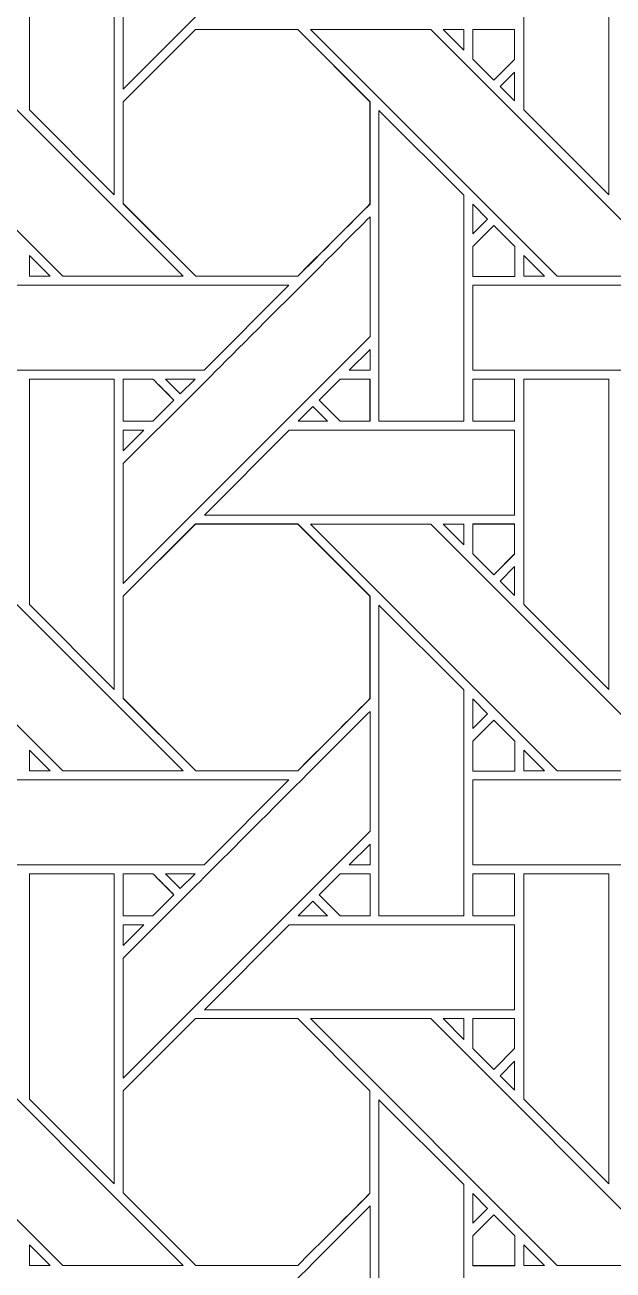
# Model space of a CAD drawing. Header units: inches. Extents: x 2.4 to 22.4, y -0.9 to 19.1.
# Drawn here: x 4.842 to 5.971, y 11.221 to 13.61 of the extents above; entities that cross this region are included whole.
import ezdxf

# ---------------------------------------------------------------- set-up
doc = ezdxf.new("R2010")
doc.units = ezdxf.units.IN
doc.header["$MEASUREMENT"] = 0
doc.layers.add('Design', color=7, linetype='Continuous', lineweight=0)

msp = doc.modelspace()

# ---------------------------------------------------------------- linework, layer by layer
at = {"layer": 'Design'}
for points, knots in [([(2.3829, 19.0948), (2.3829, 19.0948), (2.3829, -0.9052), (2.3829, -0.9052), (2.3829, -0.9052), (22.3829, -0.9052), (22.3829, -0.9052), (22.3829, -0.9052), (22.3829, 19.0948), (22.3829, 19.0948), (22.3829, 19.0948), (2.3829, 19.0948), (2.3829, 19.0948)], [0, 0, 0, 0, 1, 1, 1, 2, 2, 2, 3, 3, 3, 4, 4, 4, 4]), ([(3.3653, 18.1123), (3.3653, 18.1123), (3.3653, 0.0772), (3.3653, 0.0772), (3.3653, 0.0772), (21.4004, 0.0772), (21.4004, 0.0772), (21.4004, 0.0772), (21.4004, 18.1123), (21.4004, 18.1123), (21.4004, 18.1123), (3.3653, 18.1123), (3.3653, 18.1123)], [0, 0, 0, 0, 1, 1, 1, 2, 2, 2, 3, 3, 3, 4, 4, 4, 4]), ([(5.1661, 13.8522), (5.2074, 13.8933), (5.4477, 14.1338), (5.5042, 14.1903), (5.5042, 14.1903), (5.5042, 13.9603), (5.5042, 13.9603), (5.5042, 13.9603), (5.0306, 13.4866), (5.0306, 13.4866), (5.0306, 13.4866), (5.0306, 13.7167), (5.0306, 13.7167), (5.0306, 13.7167), (5.1661, 13.8522), (5.1661, 13.8522)], [0, 0, 0, 0, 1, 1, 1, 2, 2, 2, 3, 3, 3, 4, 4, 4, 5, 5, 5, 5]), ([(5.0134, 13.8788), (5.0134, 13.8788), (5.0134, 13.2837), (5.0134, 13.2837), (5.0134, 13.2837), (4.8505, 13.4466), (4.8505, 13.4466), (4.8505, 13.4466), (4.8505, 13.8788), (4.8505, 13.8788), (4.8505, 13.8788), (5.0134, 13.8788), (5.0134, 13.8788)], [0, 0, 0, 0, 1, 1, 1, 2, 2, 2, 3, 3, 3, 4, 4, 4, 4]), ([(5.9622, 13.8788), (5.9622, 13.8788), (5.9622, 13.2837), (5.9622, 13.2837), (5.9622, 13.2837), (5.7992, 13.4466), (5.7992, 13.4466), (5.7992, 13.4466), (5.7992, 13.8788), (5.7992, 13.8788), (5.7992, 13.8788), (5.9622, 13.8788), (5.9622, 13.8788)], [0, 0, 0, 0, 1, 1, 1, 2, 2, 2, 3, 3, 3, 4, 4, 4, 4]), ([(4.6719, 13.601), (4.6719, 13.601), (5.1456, 13.1273), (5.1456, 13.1273), (5.1456, 13.1273), (4.9146, 13.1273), (4.9146, 13.1273), (4.9146, 13.1273), (4.441, 13.601), (4.441, 13.601), (4.441, 13.601), (4.6719, 13.601), (4.6719, 13.601)], [0, 0, 0, 0, 1, 1, 1, 2, 2, 2, 3, 3, 3, 4, 4, 4, 4]), ([(5.1691, 13.601), (5.1691, 13.601), (5.3654, 13.601), (5.3654, 13.601), (5.3654, 13.601), (5.5041, 13.4623), (5.5041, 13.4623), (5.5041, 13.4623), (5.5041, 13.2661), (5.5041, 13.2661), (5.4863, 13.2482), (5.3744, 13.1364), (5.3654, 13.1274), (5.3654, 13.1274), (5.1697, 13.1274), (5.1697, 13.1274), (5.1697, 13.1274), (5.0304, 13.2667), (5.0304, 13.2667), (5.0304, 13.2667), (5.0304, 13.4623), (5.0304, 13.4623), (5.0304, 13.4623), (5.1691, 13.601), (5.1691, 13.601)], [0, 0, 0, 0, 1, 1, 1, 2, 2, 2, 3, 3, 3, 4, 4, 4, 5, 5, 5, 6, 6, 6, 7, 7, 7, 8, 8, 8, 8]), ([(5.0306, 13.4622), (5.0306, 13.4622), (5.1693, 13.601), (5.1693, 13.601), (5.1693, 13.601), (5.3655, 13.601), (5.3655, 13.601), (5.3655, 13.601), (5.5042, 13.4622), (5.5042, 13.4622), (5.5042, 13.4622), (5.5042, 13.266), (5.5042, 13.266), (5.4863, 13.2479), (5.3744, 13.1362), (5.3655, 13.1273), (5.3655, 13.1273), (5.1698, 13.1273), (5.1698, 13.1273), (5.1698, 13.1273), (5.0306, 13.2666), (5.0306, 13.2666), (5.0306, 13.2666), (5.0306, 13.4622), (5.0306, 13.4622)], [0, 0, 0, 0, 1, 1, 1, 2, 2, 2, 3, 3, 3, 4, 4, 4, 5, 5, 5, 6, 6, 6, 7, 7, 7, 8, 8, 8, 8]), ([(5.6207, 13.601), (5.6207, 13.601), (6.0943, 13.1273), (6.0943, 13.1273), (6.0943, 13.1273), (5.8633, 13.1273), (5.8633, 13.1273), (5.8633, 13.1273), (5.3897, 13.601), (5.3897, 13.601), (5.3897, 13.601), (5.6207, 13.601), (5.6207, 13.601)], [0, 0, 0, 0, 1, 1, 1, 2, 2, 2, 3, 3, 3, 4, 4, 4, 4]), ([(5.6842, 13.601), (5.6842, 13.601), (5.6842, 13.5611), (5.6842, 13.5611), (5.6842, 13.5611), (5.6448, 13.601), (5.6448, 13.601), (5.6448, 13.601), (5.6842, 13.601), (5.6842, 13.601)], [0, 0, 0, 0, 1, 1, 1, 2, 2, 2, 3, 3, 3, 3]), ([(5.7816, 13.601), (5.7816, 13.601), (5.7816, 13.5435), (5.7816, 13.5435), (5.7816, 13.5435), (5.7416, 13.5035), (5.7416, 13.5035), (5.7416, 13.5035), (5.7013, 13.5438), (5.7013, 13.5438), (5.7013, 13.5438), (5.7013, 13.601), (5.7013, 13.601), (5.7013, 13.601), (5.7816, 13.601), (5.7816, 13.601)], [0, 0, 0, 0, 1, 1, 1, 2, 2, 2, 3, 3, 3, 4, 4, 4, 5, 5, 5, 5]), ([(5.7418, 13.5034), (5.7418, 13.5034), (5.7014, 13.5438), (5.7014, 13.5438), (5.7014, 13.5438), (5.7014, 13.601), (5.7014, 13.601), (5.7014, 13.601), (5.7817, 13.601), (5.7817, 13.601), (5.7817, 13.601), (5.7817, 13.5434), (5.7817, 13.5434), (5.7817, 13.5434), (5.7418, 13.5034), (5.7418, 13.5034)], [0, 0, 0, 0, 1, 1, 1, 2, 2, 2, 3, 3, 3, 4, 4, 4, 5, 5, 5, 5]), ([(5.7817, 13.5191), (5.7817, 13.5191), (5.7817, 13.464), (5.7817, 13.464), (5.7817, 13.464), (5.7539, 13.4913), (5.7539, 13.4913), (5.7539, 13.4913), (5.7817, 13.5191), (5.7817, 13.5191)], [0, 0, 0, 0, 1, 1, 1, 2, 2, 2, 3, 3, 3, 3]), ([(5.6841, 12.8493), (5.6841, 12.8493), (5.5214, 12.8493), (5.5214, 12.8493), (5.5214, 12.8493), (5.5214, 13.4452), (5.5214, 13.4452), (5.5214, 13.4452), (5.6841, 13.283), (5.6841, 13.283), (5.6841, 13.283), (5.6841, 12.8493), (5.6841, 12.8493)], [0, 0, 0, 0, 1, 1, 1, 2, 2, 2, 3, 3, 3, 4, 4, 4, 4]), ([(5.7015, 13.2088), (5.7015, 13.2088), (5.7015, 13.2655), (5.7015, 13.2655), (5.7015, 13.2655), (5.7296, 13.2369), (5.7296, 13.2369), (5.7296, 13.2369), (5.7015, 13.2088), (5.7015, 13.2088)], [0, 0, 0, 0, 1, 1, 1, 2, 2, 2, 3, 3, 3, 3]), ([(5.1661, 12.9035), (5.2074, 12.9446), (5.4477, 13.185), (5.5042, 13.2416), (5.5042, 13.2416), (5.5042, 13.0116), (5.5042, 13.0116), (5.5042, 13.0116), (5.0306, 12.5379), (5.0306, 12.5379), (5.0306, 12.5379), (5.0306, 12.768), (5.0306, 12.768), (5.0306, 12.768), (5.1661, 12.9035), (5.1661, 12.9035)], [0, 0, 0, 0, 1, 1, 1, 2, 2, 2, 3, 3, 3, 4, 4, 4, 5, 5, 5, 5]), ([(5.7013, 13.1272), (5.7013, 13.1272), (5.7013, 13.1845), (5.7013, 13.1845), (5.7013, 13.1845), (5.7416, 13.2248), (5.7416, 13.2248), (5.7416, 13.2248), (5.782, 13.1845), (5.782, 13.1845), (5.782, 13.1845), (5.782, 13.1272), (5.782, 13.1272), (5.782, 13.1272), (5.7013, 13.1272), (5.7013, 13.1272)], [0, 0, 0, 0, 1, 1, 1, 2, 2, 2, 3, 3, 3, 4, 4, 4, 5, 5, 5, 5]), ([(5.7418, 13.2247), (5.7418, 13.2247), (5.7821, 13.1844), (5.7821, 13.1844), (5.7821, 13.1844), (5.7821, 13.1271), (5.7821, 13.1271), (5.7821, 13.1271), (5.7015, 13.1271), (5.7015, 13.1271), (5.7015, 13.1271), (5.7015, 13.1844), (5.7015, 13.1844), (5.7015, 13.1844), (5.7418, 13.2247), (5.7418, 13.2247)], [0, 0, 0, 0, 1, 1, 1, 2, 2, 2, 3, 3, 3, 4, 4, 4, 5, 5, 5, 5]), ([(4.8506, 13.1273), (4.8506, 13.1273), (4.8506, 13.1671), (4.8506, 13.1671), (4.8506, 13.1671), (4.8904, 13.1273), (4.8904, 13.1273), (4.8904, 13.1273), (4.8506, 13.1273), (4.8506, 13.1273)], [0, 0, 0, 0, 1, 1, 1, 2, 2, 2, 3, 3, 3, 3]), ([(5.7994, 13.1273), (5.7994, 13.1273), (5.7994, 13.1671), (5.7994, 13.1671), (5.7994, 13.1671), (5.8391, 13.1273), (5.8391, 13.1273), (5.8391, 13.1273), (5.7994, 13.1273), (5.7994, 13.1273)], [0, 0, 0, 0, 1, 1, 1, 2, 2, 2, 3, 3, 3, 3]), ([(4.7527, 12.9474), (4.7527, 12.9474), (4.7527, 13.1101), (4.7527, 13.1101), (4.7527, 13.1101), (5.3484, 13.1101), (5.3484, 13.1101), (5.3484, 13.1101), (5.1857, 12.9474), (5.1857, 12.9474), (5.1857, 12.9474), (4.7527, 12.9474), (4.7527, 12.9474)], [0, 0, 0, 0, 1, 1, 1, 2, 2, 2, 3, 3, 3, 4, 4, 4, 4]), ([(5.7015, 12.9474), (5.7015, 12.9474), (5.7015, 13.1101), (5.7015, 13.1101), (5.7015, 13.1101), (6.2972, 13.1101), (6.2972, 13.1101), (6.2972, 13.1101), (6.1344, 12.9474), (6.1344, 12.9474), (6.1344, 12.9474), (5.7015, 12.9474), (5.7015, 12.9474)], [0, 0, 0, 0, 1, 1, 1, 2, 2, 2, 3, 3, 3, 4, 4, 4, 4]), ([(5.4645, 12.9474), (5.4645, 12.9474), (5.5042, 12.9872), (5.5042, 12.9872), (5.5042, 12.9872), (5.5042, 12.9474), (5.5042, 12.9474), (5.5042, 12.9474), (5.4645, 12.9474), (5.4645, 12.9474)], [0, 0, 0, 0, 1, 1, 1, 2, 2, 2, 3, 3, 3, 3]), ([(5.0134, 12.9301), (5.0134, 12.9301), (5.0134, 12.335), (5.0134, 12.335), (5.0134, 12.335), (4.8505, 12.4979), (4.8505, 12.4979), (4.8505, 12.4979), (4.8505, 12.9301), (4.8505, 12.9301), (4.8505, 12.9301), (5.0134, 12.9301), (5.0134, 12.9301)], [0, 0, 0, 0, 1, 1, 1, 2, 2, 2, 3, 3, 3, 4, 4, 4, 4]), ([(5.0875, 12.9302), (5.0926, 12.9251), (5.1234, 12.8942), (5.1278, 12.8898), (5.1278, 12.8898), (5.0874, 12.8494), (5.0874, 12.8494), (5.0874, 12.8494), (5.0304, 12.8494), (5.0304, 12.8494), (5.0304, 12.8494), (5.0304, 12.9302), (5.0304, 12.9302), (5.0304, 12.9302), (5.0875, 12.9302), (5.0875, 12.9302)], [0, 0, 0, 0, 1, 1, 1, 2, 2, 2, 3, 3, 3, 4, 4, 4, 5, 5, 5, 5]), ([(5.1121, 12.9056), (5.1121, 12.9056), (5.128, 12.8898), (5.128, 12.8898), (5.128, 12.8898), (5.0876, 12.8493), (5.0876, 12.8493), (5.0876, 12.8493), (5.0306, 12.8493), (5.0306, 12.8493), (5.0306, 12.8493), (5.0306, 12.9301), (5.0306, 12.9301), (5.0306, 12.9301), (5.0876, 12.9301), (5.0876, 12.9301), (5.093, 12.9248), (5.1028, 12.9149), (5.1121, 12.9056)], [0, 0, 0, 0, 1, 1, 1, 2, 2, 2, 3, 3, 3, 4, 4, 4, 5, 5, 5, 6, 6, 6, 6]), ([(5.112, 12.9301), (5.112, 12.9301), (5.1685, 12.9301), (5.1685, 12.9301), (5.1685, 12.9301), (5.1402, 12.9019), (5.1402, 12.9019), (5.1402, 12.9019), (5.112, 12.9301), (5.112, 12.9301)], [0, 0, 0, 0, 1, 1, 1, 2, 2, 2, 3, 3, 3, 3]), ([(5.447, 12.8494), (5.447, 12.8494), (5.4066, 12.8898), (5.4066, 12.8898), (5.4066, 12.8898), (5.4471, 12.9302), (5.4471, 12.9302), (5.4471, 12.9302), (5.5041, 12.9302), (5.5041, 12.9302), (5.5041, 12.9302), (5.5041, 12.8494), (5.5041, 12.8494), (5.5041, 12.8494), (5.447, 12.8494), (5.447, 12.8494)], [0, 0, 0, 0, 1, 1, 1, 2, 2, 2, 3, 3, 3, 4, 4, 4, 5, 5, 5, 5]), ([(5.4068, 12.8897), (5.4068, 12.8897), (5.4472, 12.9301), (5.4472, 12.9301), (5.4472, 12.9301), (5.5042, 12.9301), (5.5042, 12.9301), (5.5042, 12.9301), (5.5042, 12.8493), (5.5042, 12.8493), (5.5042, 12.8493), (5.4471, 12.8493), (5.4471, 12.8493), (5.4471, 12.8493), (5.4068, 12.8897), (5.4068, 12.8897)], [0, 0, 0, 0, 1, 1, 1, 2, 2, 2, 3, 3, 3, 4, 4, 4, 5, 5, 5, 5]), ([(5.7013, 12.9302), (5.7013, 12.9302), (5.7816, 12.9302), (5.7816, 12.9302), (5.7816, 12.9302), (5.7816, 12.8494), (5.7816, 12.8494), (5.7816, 12.8494), (5.7013, 12.8494), (5.7013, 12.8494), (5.7013, 12.8494), (5.7013, 12.9302), (5.7013, 12.9302)], [0, 0, 0, 0, 1, 1, 1, 2, 2, 2, 3, 3, 3, 4, 4, 4, 4]), ([(5.7817, 12.9301), (5.7817, 12.9301), (5.7817, 12.8493), (5.7817, 12.8493), (5.7817, 12.8493), (5.7015, 12.8493), (5.7015, 12.8493), (5.7015, 12.8493), (5.7015, 12.9301), (5.7015, 12.9301), (5.7015, 12.9301), (5.7817, 12.9301), (5.7817, 12.9301)], [0, 0, 0, 0, 1, 1, 1, 2, 2, 2, 3, 3, 3, 4, 4, 4, 4]), ([(5.9622, 12.9301), (5.9622, 12.9301), (5.9622, 12.335), (5.9622, 12.335), (5.9622, 12.335), (5.7992, 12.4979), (5.7992, 12.4979), (5.7992, 12.4979), (5.7992, 12.9301), (5.7992, 12.9301), (5.7992, 12.9301), (5.9622, 12.9301), (5.9622, 12.9301)], [0, 0, 0, 0, 1, 1, 1, 2, 2, 2, 3, 3, 3, 4, 4, 4, 4]), ([(5.4229, 12.8493), (5.4229, 12.8493), (5.3664, 12.8493), (5.3664, 12.8493), (5.3664, 12.8493), (5.3947, 12.8776), (5.3947, 12.8776), (5.3947, 12.8776), (5.4229, 12.8493), (5.4229, 12.8493)], [0, 0, 0, 0, 1, 1, 1, 2, 2, 2, 3, 3, 3, 3]), ([(5.0704, 12.8322), (5.0704, 12.8322), (5.0306, 12.7924), (5.0306, 12.7924), (5.0306, 12.7924), (5.0306, 12.8322), (5.0306, 12.8322), (5.0306, 12.8322), (5.0704, 12.8322), (5.0704, 12.8322)], [0, 0, 0, 0, 1, 1, 1, 2, 2, 2, 3, 3, 3, 3]), ([(5.3493, 12.8322), (5.3493, 12.8322), (5.7817, 12.8322), (5.7817, 12.8322), (5.7817, 12.8322), (5.7817, 12.6694), (5.7817, 12.6694), (5.7817, 12.6694), (5.1864, 12.6694), (5.1864, 12.6694), (5.1864, 12.6694), (5.3493, 12.8322), (5.3493, 12.8322)], [0, 0, 0, 0, 1, 1, 1, 2, 2, 2, 3, 3, 3, 4, 4, 4, 4]), ([(4.6719, 12.6522), (4.6719, 12.6522), (5.1456, 12.1786), (5.1456, 12.1786), (5.1456, 12.1786), (4.9146, 12.1786), (4.9146, 12.1786), (4.9146, 12.1786), (4.441, 12.6522), (4.441, 12.6522), (4.441, 12.6522), (4.6719, 12.6522), (4.6719, 12.6522)], [0, 0, 0, 0, 1, 1, 1, 2, 2, 2, 3, 3, 3, 4, 4, 4, 4]), ([(5.1691, 12.6523), (5.1691, 12.6523), (5.3654, 12.6523), (5.3654, 12.6523), (5.3654, 12.6523), (5.5041, 12.5136), (5.5041, 12.5136), (5.5041, 12.5136), (5.5041, 12.3174), (5.5041, 12.3174), (5.4863, 12.2994), (5.3744, 12.1877), (5.3654, 12.1787), (5.3654, 12.1787), (5.1697, 12.1787), (5.1697, 12.1787), (5.1697, 12.1787), (5.0304, 12.3179), (5.0304, 12.3179), (5.0304, 12.3179), (5.0304, 12.5136), (5.0304, 12.5136), (5.0304, 12.5136), (5.1691, 12.6523), (5.1691, 12.6523)], [0, 0, 0, 0, 1, 1, 1, 2, 2, 2, 3, 3, 3, 4, 4, 4, 5, 5, 5, 6, 6, 6, 7, 7, 7, 8, 8, 8, 8]), ([(5.0306, 12.5135), (5.0306, 12.5135), (5.1693, 12.6522), (5.1693, 12.6522), (5.1693, 12.6522), (5.3655, 12.6522), (5.3655, 12.6522), (5.3655, 12.6522), (5.5042, 12.5135), (5.5042, 12.5135), (5.5042, 12.5135), (5.5042, 12.3173), (5.5042, 12.3173), (5.4858, 12.2987), (5.374, 12.1871), (5.3655, 12.1786), (5.3655, 12.1786), (5.1698, 12.1786), (5.1698, 12.1786), (5.1698, 12.1786), (5.0306, 12.3178), (5.0306, 12.3178), (5.0306, 12.3178), (5.0306, 12.5135), (5.0306, 12.5135)], [0, 0, 0, 0, 1, 1, 1, 2, 2, 2, 3, 3, 3, 4, 4, 4, 5, 5, 5, 6, 6, 6, 7, 7, 7, 8, 8, 8, 8]), ([(5.6207, 12.6522), (5.6207, 12.6522), (6.0943, 12.1786), (6.0943, 12.1786), (6.0943, 12.1786), (5.8633, 12.1786), (5.8633, 12.1786), (5.8633, 12.1786), (5.3897, 12.6522), (5.3897, 12.6522), (5.3897, 12.6522), (5.6207, 12.6522), (5.6207, 12.6522)], [0, 0, 0, 0, 1, 1, 1, 2, 2, 2, 3, 3, 3, 4, 4, 4, 4]), ([(5.6842, 12.6522), (5.6842, 12.6522), (5.6842, 12.6124), (5.6842, 12.6124), (5.6842, 12.6124), (5.6448, 12.6522), (5.6448, 12.6522), (5.6448, 12.6522), (5.6842, 12.6522), (5.6842, 12.6522)], [0, 0, 0, 0, 1, 1, 1, 2, 2, 2, 3, 3, 3, 3]), ([(5.7816, 12.6523), (5.7816, 12.6523), (5.7816, 12.5947), (5.7816, 12.5947), (5.7816, 12.5947), (5.7416, 12.5548), (5.7416, 12.5548), (5.7416, 12.5548), (5.7013, 12.5951), (5.7013, 12.5951), (5.7013, 12.5951), (5.7013, 12.6523), (5.7013, 12.6523), (5.7013, 12.6523), (5.7816, 12.6523), (5.7816, 12.6523)], [0, 0, 0, 0, 1, 1, 1, 2, 2, 2, 3, 3, 3, 4, 4, 4, 5, 5, 5, 5]), ([(5.7418, 12.5547), (5.7418, 12.5547), (5.7014, 12.595), (5.7014, 12.595), (5.7014, 12.595), (5.7014, 12.6522), (5.7014, 12.6522), (5.7014, 12.6522), (5.7817, 12.6522), (5.7817, 12.6522), (5.7817, 12.6522), (5.7817, 12.5946), (5.7817, 12.5946), (5.7817, 12.5946), (5.7418, 12.5547), (5.7418, 12.5547)], [0, 0, 0, 0, 1, 1, 1, 2, 2, 2, 3, 3, 3, 4, 4, 4, 5, 5, 5, 5]), ([(5.7817, 12.5704), (5.7817, 12.5704), (5.7817, 12.5152), (5.7817, 12.5152), (5.7817, 12.5152), (5.7539, 12.5426), (5.7539, 12.5426), (5.7539, 12.5426), (5.7817, 12.5704), (5.7817, 12.5704)], [0, 0, 0, 0, 1, 1, 1, 2, 2, 2, 3, 3, 3, 3]), ([(5.6841, 11.9006), (5.6841, 11.9006), (5.5214, 11.9006), (5.5214, 11.9006), (5.5214, 11.9006), (5.5214, 12.4964), (5.5214, 12.4964), (5.5214, 12.4964), (5.6841, 12.3343), (5.6841, 12.3343), (5.6841, 12.3343), (5.6841, 11.9006), (5.6841, 11.9006)], [0, 0, 0, 0, 1, 1, 1, 2, 2, 2, 3, 3, 3, 4, 4, 4, 4]), ([(5.7015, 12.26), (5.7015, 12.26), (5.7015, 12.3168), (5.7015, 12.3168), (5.7015, 12.3168), (5.7296, 12.2882), (5.7296, 12.2882), (5.7296, 12.2882), (5.7015, 12.26), (5.7015, 12.26)], [0, 0, 0, 0, 1, 1, 1, 2, 2, 2, 3, 3, 3, 3]), ([(5.1668, 11.9555), (5.2162, 12.0046), (5.4488, 12.2374), (5.5042, 12.2929), (5.5042, 12.2929), (5.5042, 12.0628), (5.5042, 12.0628), (5.5042, 12.0628), (5.0306, 11.5892), (5.0306, 11.5892), (5.0306, 11.5892), (5.0306, 11.8193), (5.0306, 11.8193), (5.0306, 11.8193), (5.1668, 11.9555), (5.1668, 11.9555)], [0, 0, 0, 0, 1, 1, 1, 2, 2, 2, 3, 3, 3, 4, 4, 4, 5, 5, 5, 5]), ([(5.7013, 12.1784), (5.7013, 12.1784), (5.7013, 12.2357), (5.7013, 12.2357), (5.7013, 12.2357), (5.7416, 12.276), (5.7416, 12.276), (5.7416, 12.276), (5.782, 12.2357), (5.782, 12.2357), (5.782, 12.2357), (5.782, 12.1784), (5.782, 12.1784), (5.782, 12.1784), (5.7013, 12.1784), (5.7013, 12.1784)], [0, 0, 0, 0, 1, 1, 1, 2, 2, 2, 3, 3, 3, 4, 4, 4, 5, 5, 5, 5]), ([(5.7418, 12.276), (5.7418, 12.276), (5.7821, 12.2357), (5.7821, 12.2357), (5.7821, 12.2357), (5.7821, 12.1784), (5.7821, 12.1784), (5.7821, 12.1784), (5.7015, 12.1784), (5.7015, 12.1784), (5.7015, 12.1784), (5.7015, 12.2356), (5.7015, 12.2356), (5.7015, 12.2356), (5.7418, 12.276), (5.7418, 12.276)], [0, 0, 0, 0, 1, 1, 1, 2, 2, 2, 3, 3, 3, 4, 4, 4, 5, 5, 5, 5]), ([(4.8506, 12.1786), (4.8506, 12.1786), (4.8506, 12.2184), (4.8506, 12.2184), (4.8506, 12.2184), (4.8904, 12.1786), (4.8904, 12.1786), (4.8904, 12.1786), (4.8506, 12.1786), (4.8506, 12.1786)], [0, 0, 0, 0, 1, 1, 1, 2, 2, 2, 3, 3, 3, 3]), ([(5.7994, 12.1786), (5.7994, 12.1786), (5.7994, 12.2184), (5.7994, 12.2184), (5.7994, 12.2184), (5.8391, 12.1786), (5.8391, 12.1786), (5.8391, 12.1786), (5.7994, 12.1786), (5.7994, 12.1786)], [0, 0, 0, 0, 1, 1, 1, 2, 2, 2, 3, 3, 3, 3]), ([(4.7527, 11.9986), (4.7527, 11.9986), (4.7527, 12.1613), (4.7527, 12.1613), (4.7527, 12.1613), (5.3484, 12.1613), (5.3484, 12.1613), (5.3484, 12.1613), (5.1857, 11.9986), (5.1857, 11.9986), (5.1857, 11.9986), (4.7527, 11.9986), (4.7527, 11.9986)], [0, 0, 0, 0, 1, 1, 1, 2, 2, 2, 3, 3, 3, 4, 4, 4, 4]), ([(5.7015, 11.9986), (5.7015, 11.9986), (5.7015, 12.1613), (5.7015, 12.1613), (5.7015, 12.1613), (6.2972, 12.1613), (6.2972, 12.1613), (6.2972, 12.1613), (6.1344, 11.9986), (6.1344, 11.9986), (6.1344, 11.9986), (5.7015, 11.9986), (5.7015, 11.9986)], [0, 0, 0, 0, 1, 1, 1, 2, 2, 2, 3, 3, 3, 4, 4, 4, 4]), ([(5.4645, 11.9987), (5.4645, 11.9987), (5.5042, 12.0384), (5.5042, 12.0384), (5.5042, 12.0384), (5.5042, 11.9987), (5.5042, 11.9987), (5.5042, 11.9987), (5.4645, 11.9987), (5.4645, 11.9987)], [0, 0, 0, 0, 1, 1, 1, 2, 2, 2, 3, 3, 3, 3]), ([(5.0134, 11.9814), (5.0134, 11.9814), (5.0134, 11.3863), (5.0134, 11.3863), (5.0134, 11.3863), (4.8505, 11.5492), (4.8505, 11.5492), (4.8505, 11.5492), (4.8505, 11.9814), (4.8505, 11.9814), (4.8505, 11.9814), (5.0134, 11.9814), (5.0134, 11.9814)], [0, 0, 0, 0, 1, 1, 1, 2, 2, 2, 3, 3, 3, 4, 4, 4, 4]), ([(5.0875, 11.9814), (5.0926, 11.9763), (5.1234, 11.9455), (5.1278, 11.9411), (5.1278, 11.9411), (5.0874, 11.9007), (5.0874, 11.9007), (5.0874, 11.9007), (5.0304, 11.9007), (5.0304, 11.9007), (5.0304, 11.9007), (5.0304, 11.9814), (5.0304, 11.9814), (5.0304, 11.9814), (5.0875, 11.9814), (5.0875, 11.9814)], [0, 0, 0, 0, 1, 1, 1, 2, 2, 2, 3, 3, 3, 4, 4, 4, 5, 5, 5, 5]), ([(5.1121, 11.9569), (5.1121, 11.9569), (5.128, 11.941), (5.128, 11.941), (5.128, 11.941), (5.0875, 11.9006), (5.0875, 11.9006), (5.0875, 11.9006), (5.0306, 11.9006), (5.0306, 11.9006), (5.0306, 11.9006), (5.0306, 11.9814), (5.0306, 11.9814), (5.0306, 11.9814), (5.0876, 11.9814), (5.0876, 11.9814), (5.093, 11.976), (5.1029, 11.9662), (5.1121, 11.9569)], [0, 0, 0, 0, 1, 1, 1, 2, 2, 2, 3, 3, 3, 4, 4, 4, 5, 5, 5, 6, 6, 6, 6]), ([(5.112, 11.9814), (5.112, 11.9814), (5.1685, 11.9814), (5.1685, 11.9814), (5.1685, 11.9814), (5.1402, 11.9532), (5.1402, 11.9532), (5.1402, 11.9532), (5.112, 11.9814), (5.112, 11.9814)], [0, 0, 0, 0, 1, 1, 1, 2, 2, 2, 3, 3, 3, 3]), ([(5.4471, 11.9006), (5.4471, 11.9006), (5.4066, 11.941), (5.4066, 11.941), (5.4066, 11.941), (5.4471, 11.9814), (5.4471, 11.9814), (5.4471, 11.9814), (5.5042, 11.9814), (5.5042, 11.9814), (5.5042, 11.9814), (5.5042, 11.9006), (5.5042, 11.9006), (5.5042, 11.9006), (5.4471, 11.9006), (5.4471, 11.9006)], [0, 0, 0, 0, 1, 1, 1, 2, 2, 2, 3, 3, 3, 4, 4, 4, 5, 5, 5, 5]), ([(5.4068, 11.941), (5.4068, 11.941), (5.4471, 11.9814), (5.4471, 11.9814), (5.4471, 11.9814), (5.5042, 11.9814), (5.5042, 11.9814), (5.5042, 11.9814), (5.5042, 11.9006), (5.5042, 11.9006), (5.5042, 11.9006), (5.4471, 11.9006), (5.4471, 11.9006), (5.4471, 11.9006), (5.4068, 11.941), (5.4068, 11.941)], [0, 0, 0, 0, 1, 1, 1, 2, 2, 2, 3, 3, 3, 4, 4, 4, 5, 5, 5, 5]), ([(5.7013, 11.9814), (5.7013, 11.9814), (5.7816, 11.9814), (5.7816, 11.9814), (5.7816, 11.9814), (5.7816, 11.9006), (5.7816, 11.9006), (5.7816, 11.9006), (5.7013, 11.9006), (5.7013, 11.9006), (5.7013, 11.9006), (5.7013, 11.9814), (5.7013, 11.9814)], [0, 0, 0, 0, 1, 1, 1, 2, 2, 2, 3, 3, 3, 4, 4, 4, 4]), ([(5.7817, 11.9814), (5.7817, 11.9814), (5.7817, 11.9006), (5.7817, 11.9006), (5.7817, 11.9006), (5.7015, 11.9006), (5.7015, 11.9006), (5.7015, 11.9006), (5.7015, 11.9814), (5.7015, 11.9814), (5.7015, 11.9814), (5.7817, 11.9814), (5.7817, 11.9814)], [0, 0, 0, 0, 1, 1, 1, 2, 2, 2, 3, 3, 3, 4, 4, 4, 4]), ([(5.9622, 11.9814), (5.9622, 11.9814), (5.9622, 11.3863), (5.9622, 11.3863), (5.9622, 11.3863), (5.7992, 11.5492), (5.7992, 11.5492), (5.7992, 11.5492), (5.7992, 11.9814), (5.7992, 11.9814), (5.7992, 11.9814), (5.9622, 11.9814), (5.9622, 11.9814)], [0, 0, 0, 0, 1, 1, 1, 2, 2, 2, 3, 3, 3, 4, 4, 4, 4]), ([(5.4229, 11.9006), (5.4229, 11.9006), (5.3664, 11.9006), (5.3664, 11.9006), (5.3664, 11.9006), (5.3947, 11.9289), (5.3947, 11.9289), (5.3947, 11.9289), (5.4229, 11.9006), (5.4229, 11.9006)], [0, 0, 0, 0, 1, 1, 1, 2, 2, 2, 3, 3, 3, 3]), ([(5.0704, 11.8835), (5.0704, 11.8835), (5.0306, 11.8436), (5.0306, 11.8436), (5.0306, 11.8436), (5.0306, 11.8835), (5.0306, 11.8835), (5.0306, 11.8835), (5.0704, 11.8835), (5.0704, 11.8835)], [0, 0, 0, 0, 1, 1, 1, 2, 2, 2, 3, 3, 3, 3]), ([(5.3493, 11.8835), (5.3493, 11.8835), (5.7817, 11.8835), (5.7817, 11.8835), (5.7817, 11.8835), (5.7817, 11.7206), (5.7817, 11.7206), (5.7817, 11.7206), (5.1864, 11.7206), (5.1864, 11.7206), (5.1864, 11.7206), (5.3493, 11.8835), (5.3493, 11.8835)], [0, 0, 0, 0, 1, 1, 1, 2, 2, 2, 3, 3, 3, 4, 4, 4, 4]), ([(4.6719, 11.7035), (4.6719, 11.7035), (5.1456, 11.2299), (5.1456, 11.2299), (5.1456, 11.2299), (4.9146, 11.2299), (4.9146, 11.2299), (4.9146, 11.2299), (4.441, 11.7035), (4.441, 11.7035), (4.441, 11.7035), (4.6719, 11.7035), (4.6719, 11.7035)], [0, 0, 0, 0, 1, 1, 1, 2, 2, 2, 3, 3, 3, 4, 4, 4, 4]), ([(5.1691, 11.7035), (5.1691, 11.7035), (5.3654, 11.7035), (5.3654, 11.7035), (5.3654, 11.7035), (5.5041, 11.5648), (5.5041, 11.5648), (5.5041, 11.5648), (5.5041, 11.3686), (5.5041, 11.3686), (5.4863, 11.3506), (5.3744, 11.2389), (5.3654, 11.2299), (5.3654, 11.2299), (5.1697, 11.2299), (5.1697, 11.2299), (5.1697, 11.2299), (5.0304, 11.3692), (5.0304, 11.3692), (5.0304, 11.3692), (5.0304, 11.5648), (5.0304, 11.5648), (5.0304, 11.5648), (5.1691, 11.7035), (5.1691, 11.7035)], [0, 0, 0, 0, 1, 1, 1, 2, 2, 2, 3, 3, 3, 4, 4, 4, 5, 5, 5, 6, 6, 6, 7, 7, 7, 8, 8, 8, 8]), ([(5.0306, 11.5648), (5.0306, 11.5648), (5.1693, 11.7035), (5.1693, 11.7035), (5.1693, 11.7035), (5.3655, 11.7035), (5.3655, 11.7035), (5.3655, 11.7035), (5.5041, 11.5648), (5.5041, 11.5648), (5.5041, 11.5648), (5.5041, 11.3686), (5.5041, 11.3686), (5.4862, 11.3504), (5.3744, 11.2387), (5.3655, 11.2299), (5.3655, 11.2299), (5.1698, 11.2299), (5.1698, 11.2299), (5.1698, 11.2299), (5.0306, 11.3691), (5.0306, 11.3691), (5.0306, 11.3691), (5.0306, 11.5648), (5.0306, 11.5648)], [0, 0, 0, 0, 1, 1, 1, 2, 2, 2, 3, 3, 3, 4, 4, 4, 5, 5, 5, 6, 6, 6, 7, 7, 7, 8, 8, 8, 8]), ([(5.6207, 11.7035), (5.6207, 11.7035), (6.0943, 11.2299), (6.0943, 11.2299), (6.0943, 11.2299), (5.8633, 11.2299), (5.8633, 11.2299), (5.8633, 11.2299), (5.3897, 11.7035), (5.3897, 11.7035), (5.3897, 11.7035), (5.6207, 11.7035), (5.6207, 11.7035)], [0, 0, 0, 0, 1, 1, 1, 2, 2, 2, 3, 3, 3, 4, 4, 4, 4]), ([(5.6842, 11.7035), (5.6842, 11.7035), (5.6842, 11.6637), (5.6842, 11.6637), (5.6842, 11.6637), (5.6448, 11.7035), (5.6448, 11.7035), (5.6448, 11.7035), (5.6842, 11.7035), (5.6842, 11.7035)], [0, 0, 0, 0, 1, 1, 1, 2, 2, 2, 3, 3, 3, 3]), ([(5.7816, 11.7035), (5.7816, 11.7035), (5.7816, 11.6459), (5.7816, 11.6459), (5.7816, 11.6459), (5.7416, 11.606), (5.7416, 11.606), (5.7416, 11.606), (5.7013, 11.6463), (5.7013, 11.6463), (5.7013, 11.6463), (5.7013, 11.7035), (5.7013, 11.7035), (5.7013, 11.7035), (5.7816, 11.7035), (5.7816, 11.7035)], [0, 0, 0, 0, 1, 1, 1, 2, 2, 2, 3, 3, 3, 4, 4, 4, 5, 5, 5, 5]), ([(5.7418, 11.606), (5.7418, 11.606), (5.7013, 11.6463), (5.7013, 11.6463), (5.7013, 11.6463), (5.7013, 11.7035), (5.7013, 11.7035), (5.7013, 11.7035), (5.7816, 11.7035), (5.7816, 11.7035), (5.7816, 11.7035), (5.7816, 11.6459), (5.7816, 11.6459), (5.7816, 11.6459), (5.7418, 11.606), (5.7418, 11.606)], [0, 0, 0, 0, 1, 1, 1, 2, 2, 2, 3, 3, 3, 4, 4, 4, 5, 5, 5, 5]), ([(5.7817, 11.6217), (5.7817, 11.6217), (5.7817, 11.5665), (5.7817, 11.5665), (5.7817, 11.5665), (5.7539, 11.5939), (5.7539, 11.5939), (5.7539, 11.5939), (5.7817, 11.6217), (5.7817, 11.6217)], [0, 0, 0, 0, 1, 1, 1, 2, 2, 2, 3, 3, 3, 3]), ([(5.6841, 10.9519), (5.6841, 10.9519), (5.5214, 10.9519), (5.5214, 10.9519), (5.5214, 10.9519), (5.5214, 11.5477), (5.5214, 11.5477), (5.5214, 11.5477), (5.6841, 11.3856), (5.6841, 11.3856), (5.6841, 11.3856), (5.6841, 10.9519), (5.6841, 10.9519)], [0, 0, 0, 0, 1, 1, 1, 2, 2, 2, 3, 3, 3, 4, 4, 4, 4]), ([(5.7015, 11.3113), (5.7015, 11.3113), (5.7015, 11.3681), (5.7015, 11.3681), (5.7015, 11.3681), (5.7296, 11.3395), (5.7296, 11.3395), (5.7296, 11.3395), (5.7015, 11.3113), (5.7015, 11.3113)], [0, 0, 0, 0, 1, 1, 1, 2, 2, 2, 3, 3, 3, 3]), ([(5.1661, 11.006), (5.2074, 11.0472), (5.4477, 11.2876), (5.5042, 11.3441), (5.5042, 11.3441), (5.5042, 11.1141), (5.5042, 11.1141), (5.5042, 11.1141), (5.0306, 10.6404), (5.0306, 10.6404), (5.0306, 10.6404), (5.0306, 10.8705), (5.0306, 10.8705), (5.0306, 10.8705), (5.1661, 11.006), (5.1661, 11.006)], [0, 0, 0, 0, 1, 1, 1, 2, 2, 2, 3, 3, 3, 4, 4, 4, 5, 5, 5, 5]), ([(5.7013, 11.2297), (5.7013, 11.2297), (5.7013, 11.287), (5.7013, 11.287), (5.7013, 11.287), (5.7416, 11.3273), (5.7416, 11.3273), (5.7416, 11.3273), (5.782, 11.287), (5.782, 11.287), (5.782, 11.287), (5.782, 11.2297), (5.782, 11.2297), (5.782, 11.2297), (5.7013, 11.2297), (5.7013, 11.2297)], [0, 0, 0, 0, 1, 1, 1, 2, 2, 2, 3, 3, 3, 4, 4, 4, 5, 5, 5, 5]), ([(5.7418, 11.3273), (5.7418, 11.3273), (5.7821, 11.2869), (5.7821, 11.2869), (5.7821, 11.2869), (5.7821, 11.2296), (5.7821, 11.2296), (5.7821, 11.2296), (5.7015, 11.2296), (5.7015, 11.2296), (5.7015, 11.2296), (5.7015, 11.2869), (5.7015, 11.2869), (5.7015, 11.2869), (5.7418, 11.3273), (5.7418, 11.3273)], [0, 0, 0, 0, 1, 1, 1, 2, 2, 2, 3, 3, 3, 4, 4, 4, 5, 5, 5, 5]), ([(4.8506, 11.2299), (4.8506, 11.2299), (4.8506, 11.2697), (4.8506, 11.2697), (4.8506, 11.2697), (4.8904, 11.2299), (4.8904, 11.2299), (4.8904, 11.2299), (4.8506, 11.2299), (4.8506, 11.2299)], [0, 0, 0, 0, 1, 1, 1, 2, 2, 2, 3, 3, 3, 3]), ([(5.7994, 11.2299), (5.7994, 11.2299), (5.7994, 11.2697), (5.7994, 11.2697), (5.7994, 11.2697), (5.8391, 11.2299), (5.8391, 11.2299), (5.8391, 11.2299), (5.7994, 11.2299), (5.7994, 11.2299)], [0, 0, 0, 0, 1, 1, 1, 2, 2, 2, 3, 3, 3, 3])]:
    msp.add_open_spline(points, degree=3, knots=knots, dxfattribs=at)

doc.saveas('drawing.dxf')
